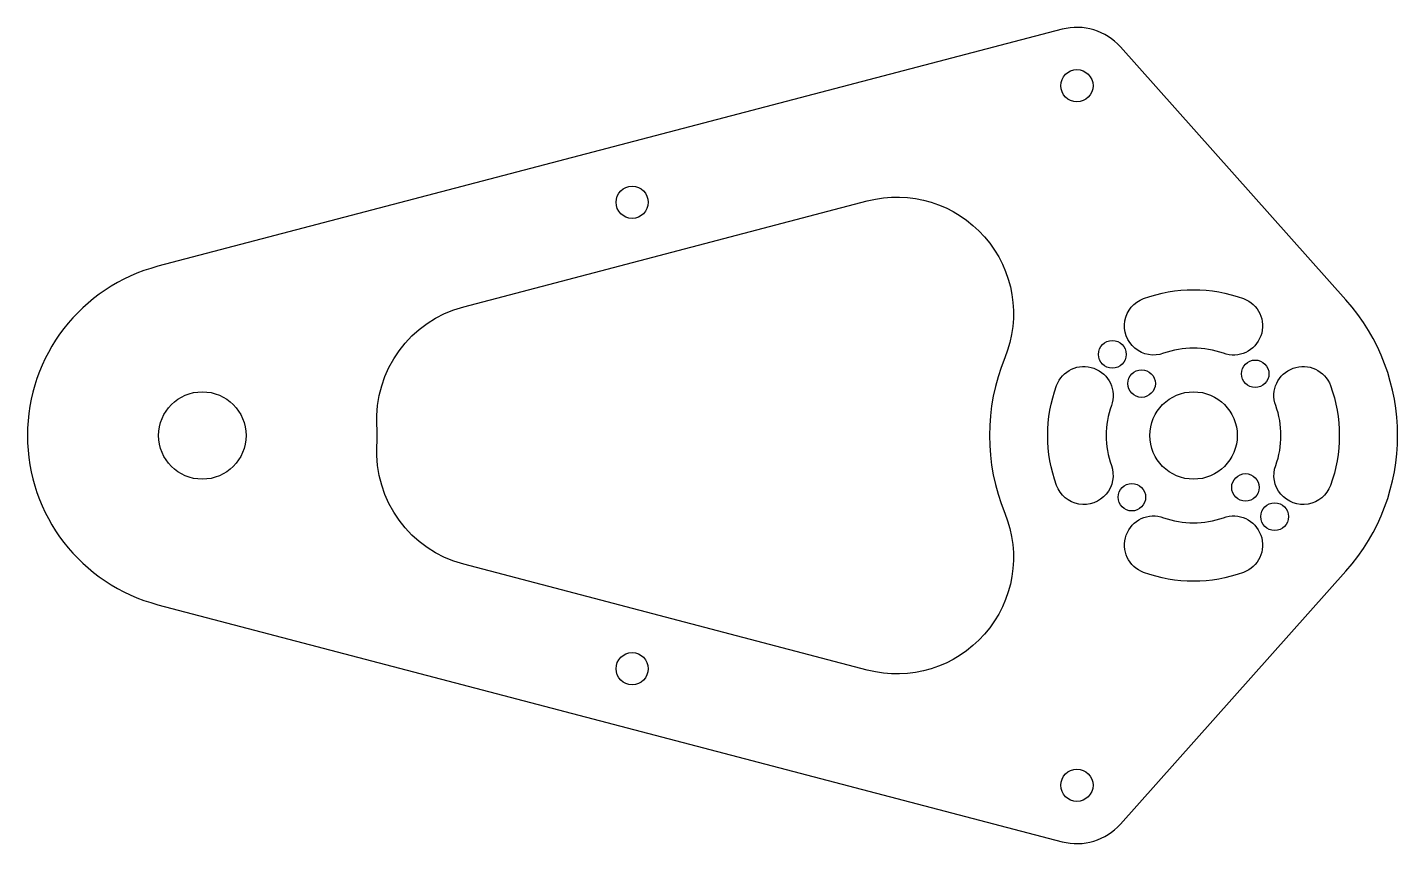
# Model space of a CAD drawing. Header units: inches. Extents: x -5 to 0.88, y -1.75 to 1.75.
import ezdxf

# ---------------------------------------------------------------- set-up
doc = ezdxf.new("R2010")
doc.units = ezdxf.units.IN
doc.header["$MEASUREMENT"] = 0

msp = doc.modelspace()

# ---------------------------------------------------------------- linework, layer by layer
for points in [[(-0.5634, 1.7418), (-4.4402, 0.7255, 0.771632), (-4.4402, -0.7255), (-0.5634, -1.7418, 0.281895), (-0.3134, -1.6664), (0.6531, -0.5823, 0.38105), (0.6531, 0.5823), (-0.3134, 1.6664, 0.281895)], [(-1.3987, -1.0059), (-3.1287, -0.5524, -0.356394), (-3.5011, -0.0413, 0.027524), (-3.5011, 0.0413, -0.356394), (-3.1287, 0.5524), (-1.3987, 1.0059, -0.618903), (-0.8094, 0.3324, 0.197315), (-0.8094, -0.3324, -0.618903)], [(0.2138, 0.5873, -1), (0.1283, 0.3524, 0.176327), (-0.1283, 0.3524, -1), (-0.2138, 0.5873, -0.176327)], [(-0.5873, 0.2138, -1), (-0.3524, 0.1283, 0.176327), (-0.3524, -0.1283, -1), (-0.5873, -0.2138, -0.176327)], [(0.3524, -0.1283, 0.176327), (0.3524, 0.1283, -1), (0.5873, 0.2138, -0.176327), (0.5873, -0.2138, -1)], [(-0.2138, -0.5873, -1), (-0.1283, -0.3524, 0.176327), (0.1283, -0.3524, -1), (0.2138, -0.5873, -0.176327)]]:
    msp.add_lwpolyline(points, format="xyb", close=True)
for centre, radius in [((-0.5, 1.5), 0.069), ((-2.4072, 1), 0.069), ((-0.348, 0.348), 0.0591), ((0.2645, 0.2645), 0.0591), ((-0.2227, 0.2227), 0.0591), ((-4.25, 0), 0.1875), ((0, 0), 0.1875), ((0.2227, -0.2227), 0.0591), ((-0.2645, -0.2645), 0.0591), ((0.348, -0.348), 0.0591), ((-2.4072, -1), 0.069), ((-0.5, -1.5), 0.069)]:
    msp.add_circle(centre, radius)

doc.saveas('drawing.dxf')
